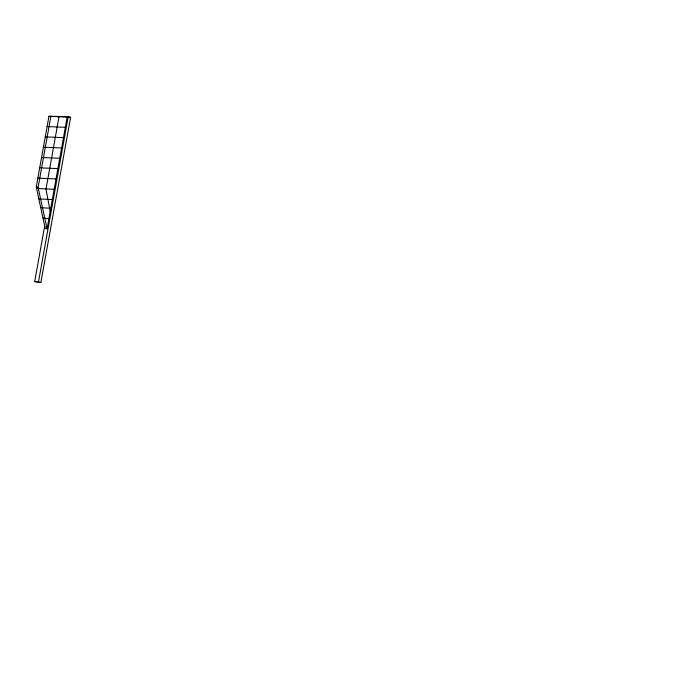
<?xml version="1.0" encoding="UTF-8"?>
<svg xmlns="http://www.w3.org/2000/svg" width="694" height="694" viewBox="0 0 694 694"><rect width="100%" height="100%" fill="white"/><g stroke="black" fill="none" stroke-linecap="round" stroke-linejoin="round"><path stroke-width="1.04" d="M48.97 116.288L67.179 117.06L47.062 228.847L45.223 228.387L36.253 186.938L48.97 116.288L65.34 116.601M47.062 228.847L38.101 187.397L50.809 116.748M70.597 117.347L64.421 116.366L70.597 117.347L40.877 282.51L38.378 282.458L34.7 281.538L44.668 226.123M38.378 282.458L68.099 117.295M65.331 127.314L47.123 126.542M63.475 137.638L45.266 136.865M61.619 147.961L43.41 147.189M59.762 158.284L41.553 157.512M57.906 168.607L39.697 167.827M56.049 178.931L37.84 178.15M54.193 189.254L36.591 188.49M52.336 199.577L38.847 198.892M50.766 208.278L40.738 207.662M48.91 218.601L42.993 218.063M34.7 281.538L37.198 281.582M57.151 116.445L58.99 116.904L46.004 189.098L50.194 211.453M36.253 186.938L38.101 187.397M39.038 282.05L40.877 282.51"/></g></svg>
